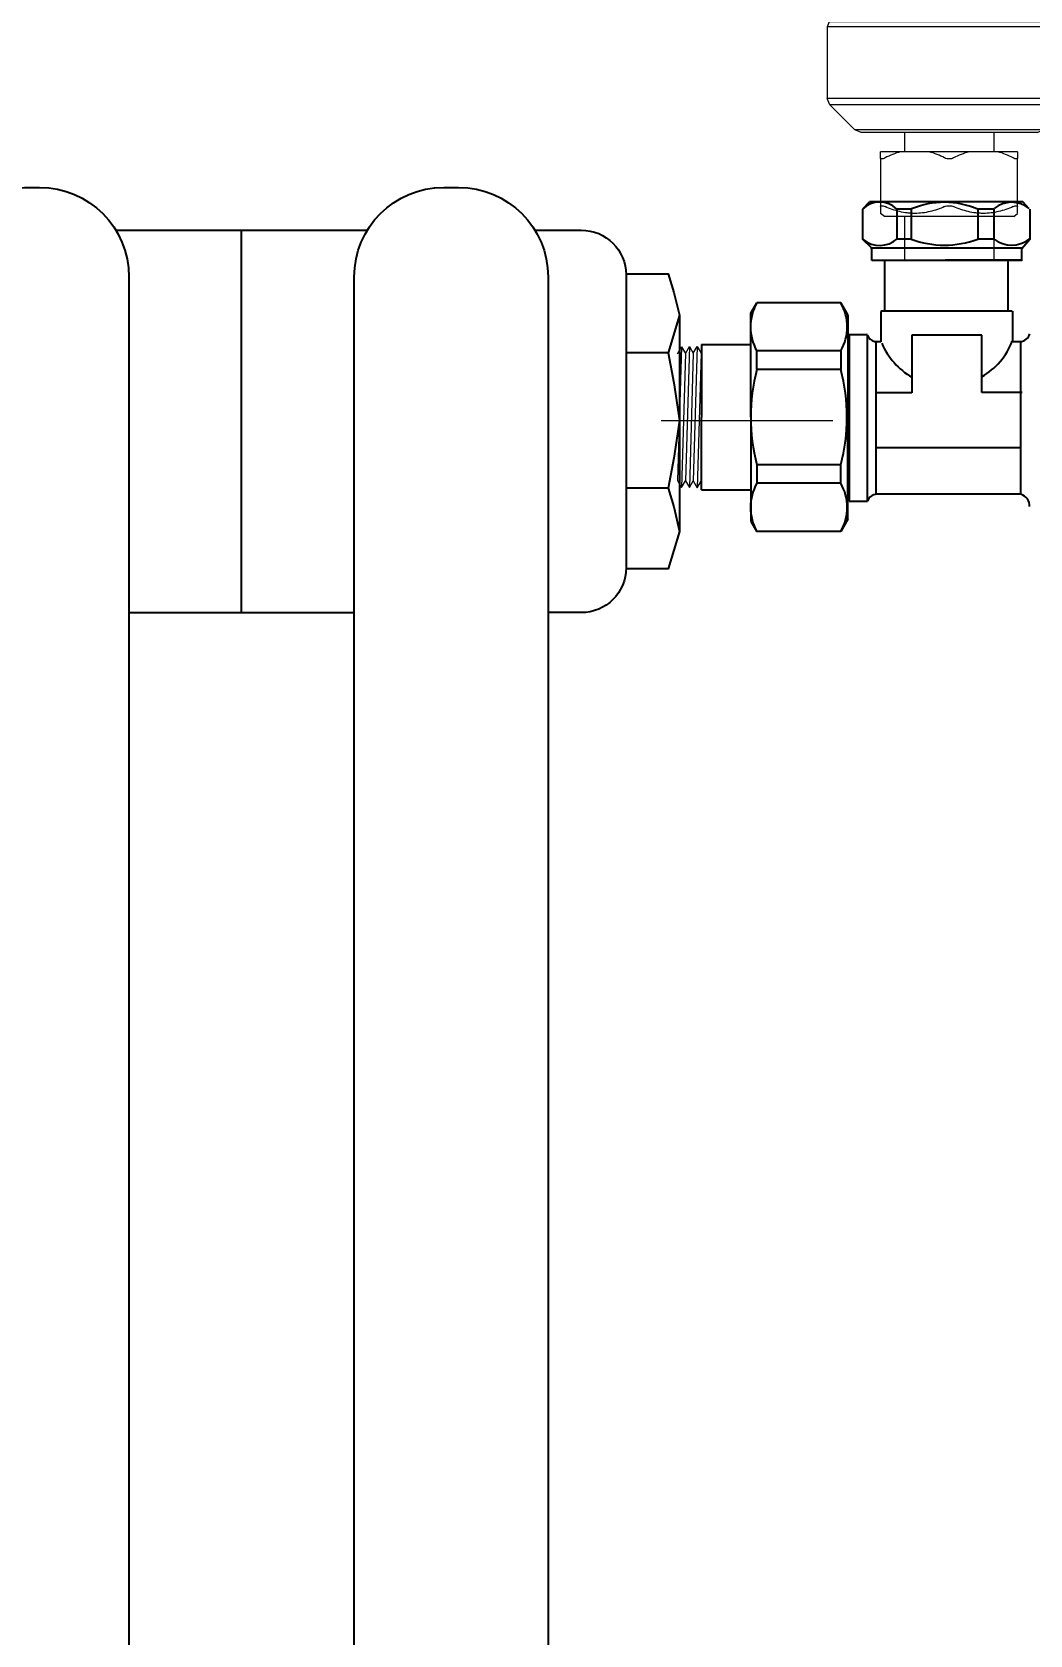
# Model space of a CAD drawing. Header units: millimetres. Extents: x -3929 to 624051, y 52832 to 514950.
# Drawn here: x 73217 to 74333, y 75237 to 77029 of the extents above; entities that cross this region are included whole.
import ezdxf

# ---------------------------------------------------------------- set-up
doc = ezdxf.new("R2010")
doc.units = ezdxf.units.MM
doc.linetypes.add('ACAD_ISO03W100', pattern=[30, 12, -18])
doc.layers.add('оборуд тонк', color=170, linetype='Continuous')
doc.layers.add('Отопление', color=30, linetype='Continuous')

# ---------------------------------------------------------------- blocks, each defined once
blk = doc.blocks.new('ТерГ')
at = {"color": 0, "linetype": 'Continuous', "lineweight": 0}
for p, q in [((29.39, -28.89), (34.97, -23.31)), ((34.97, -23.31), (36.38, -22.73)), ((34.97, -76.69), (34.97, -23.31)), ((36.38, -77.27), (36.38, -22.73)), ((52.47, -22.73), (36.38, -22.73)), ((52.47, -77.27), (52.47, -22.73)), ((53.53, -23.17), (52.47, -22.73)), ((53.53, -76.83), (53.53, -23.17)), ((54.75, -24.38), (53.53, -23.17)), ((54.75, -75.62), (54.75, -24.38)), ((54.81, -24.52), (54.75, -24.38)), ((54.81, -75.48), (54.81, -24.52)), ((68.8, -25.45), (54.81, -25.45)), ((99.31, -27.05), (68.8, -25.45)), ((99.31, -72.95), (99.31, -27.05)), ((100.7, -28.22), (99.31, -27.05)), ((100.7, -71.78), (100.7, -28.22)), ((101.8, -33.95), (100.7, -28.22)), ((28.81, -30.31), (29.39, -28.89)), ((28.81, -69.69), (28.81, -30.31)), ((29.39, -71.11), (29.39, -28.89)), ((10, -35.55), (10.72, -34.68)), ((10, -64.45), (10, -35.55)), ((23.12, -34.68), (12.23, -34.68)), ((24.5, -65.32), (24.5, -34.68)), ((101.8, -66.05), (101.8, -33.95)), ((10, -40), (0, -40)), ((28.81, -40), (24.5, -40)), ((10, -60), (0, -60)), ((28.81, -60), (24.5, -60)), ((10, -64.45), (10.72, -65.32)), ((12.23, -65.32), (23.12, -65.32)), ((101.8, -66.05), (100.7, -71.78)), ((28.81, -69.69), (29.39, -71.11)), ((29.39, -71.11), (34.97, -76.69)), ((68.8, -74.55), (54.81, -74.55)), ((99.31, -72.95), (68.8, -74.55)), ((100.7, -71.78), (99.31, -72.95)), ((34.97, -76.69), (36.38, -77.27)), ((52.47, -77.27), (36.38, -77.27)), ((53.53, -76.83), (52.47, -77.27)), ((54.75, -75.62), (53.53, -76.83)), ((54.81, -75.48), (54.75, -75.62))]:
    blk.add_line(p, q, dxfattribs=at)
for points, knots in [([(12.23, -34.68), (12, -34.68), (11.79, -34.68), (11.41, -34.68), (11.25, -34.68), (10.86, -34.68), (10.72, -34.68), (10.72, -34.68)], [0.01186206, 0.01186206, 0.01186206, 0.01186206, 0.013820214, 0.013820214, 0.015778368, 0.015778368, 0.019694675, 0.019694675, 0.019694675, 0.019694675]), ([(12.23, -49), (11.77, -47.93), (11.39, -46.84), (10.86, -44.63), (10.72, -43.5), (10.72, -42.07), (10.73, -41.78), (10.76, -41.21), (10.79, -40.92), (10.89, -40.07), (10.99, -39.51), (11.39, -37.85), (11.76, -36.75), (12.23, -35.68)], [0.00000024, 0.00000024, 0.00000024, 0.00000024, 0.00390898, 0.00390898, 0.00781772, 0.00781772, 0.0087949, 0.0087949, 0.00977209, 0.00977209, 0.01172646, 0.01172646, 0.01563519, 0.01563519, 0.01563519, 0.01563519]), ([(12.23, -34.68), (12.29, -34.68), (12.34, -34.7), (12.41, -34.79), (12.42, -34.86), (12.42, -35.04), (12.41, -35.15), (12.34, -35.39), (12.29, -35.53), (12.23, -35.68)], [0.000000211, 0.000000211, 0.000000211, 0.000000211, 0.000533225, 0.000533225, 0.001066239, 0.001066239, 0.001599253, 0.001599253, 0.002132267, 0.002132267, 0.002132267, 0.002132267]), ([(23.12, -35.68), (23.05, -35.54), (22.99, -35.4), (22.91, -35.15), (22.89, -35.04), (22.89, -34.86), (22.91, -34.79), (22.99, -34.7), (23.05, -34.68), (23.12, -34.68)], [0, 0, 0, 0, 0.00053894, 0.00053894, 0.00107788, 0.00107788, 0.00161682, 0.00161682, 0.002155761, 0.002155761, 0.002155761, 0.002155761]), ([(24.5, -39.12), (24.34, -38.53), (24.14, -37.95), (23.67, -36.8), (23.41, -36.23), (23.12, -35.68)], [0.028293495, 0.028293495, 0.028293495, 0.028293495, 0.030391742, 0.030391742, 0.032489988, 0.032489988, 0.032489988, 0.032489988]), ([(23.12, -49), (23.41, -48.45), (23.67, -47.89), (24.14, -46.74), (24.34, -46.16), (24.5, -45.56)], [0.016586525, 0.016586525, 0.016586525, 0.016586525, 0.018684059, 0.018684059, 0.020781593, 0.020781593, 0.020781593, 0.020781593]), ([(12.23, -49), (12.29, -49.15), (12.34, -49.3), (12.41, -49.64), (12.42, -49.82), (12.42, -50.18), (12.41, -50.35), (12.34, -50.69), (12.29, -50.85), (12.23, -51)], [0.000000243, 0.000000243, 0.000000243, 0.000000243, 0.000533257, 0.000533257, 0.001066271, 0.001066271, 0.001599284, 0.001599284, 0.002132298, 0.002132298, 0.002132298, 0.002132298]), ([(23.12, -51), (23.05, -50.86), (22.99, -50.7), (22.91, -50.36), (22.89, -50.18), (22.89, -49.82), (22.91, -49.64), (22.99, -49.3), (23.05, -49.14), (23.12, -49)], [0, 0, 0, 0, 0.00053894, 0.00053894, 0.00107788, 0.00107788, 0.00161682, 0.00161682, 0.002155761, 0.002155761, 0.002155761, 0.002155761]), ([(12.23, -64.32), (11.77, -63.25), (11.39, -62.16), (10.86, -59.95), (10.72, -58.82), (10.72, -57.39), (10.73, -57.1), (10.76, -56.53), (10.79, -56.24), (10.89, -55.39), (10.99, -54.83), (11.39, -53.17), (11.76, -52.08), (12.23, -51)], [0.00000024, 0.00000024, 0.00000024, 0.00000024, 0.00390898, 0.00390898, 0.00781772, 0.00781772, 0.0087949, 0.0087949, 0.00977209, 0.00977209, 0.01172646, 0.01172646, 0.01563519, 0.01563519, 0.01563519, 0.01563519]), ([(24.5, -54.44), (24.34, -53.85), (24.14, -53.27), (23.67, -52.12), (23.41, -51.55), (23.12, -51)], [0.028293495, 0.028293495, 0.028293495, 0.028293495, 0.030391742, 0.030391742, 0.032489988, 0.032489988, 0.032489988, 0.032489988]), ([(23.12, -64.32), (23.41, -63.77), (23.67, -63.21), (24.14, -62.06), (24.34, -61.48), (24.5, -60.88)], [0.016586525, 0.016586525, 0.016586525, 0.016586525, 0.018684059, 0.018684059, 0.020781593, 0.020781593, 0.020781593, 0.020781593]), ([(12.23, -64.32), (12.29, -64.47), (12.34, -64.6), (12.41, -64.85), (12.42, -64.96), (12.42, -65.14), (12.41, -65.21), (12.34, -65.3), (12.29, -65.32), (12.23, -65.32)], [0.000000421, 0.000000421, 0.000000421, 0.000000421, 0.000533436, 0.000533436, 0.00106645, 0.00106645, 0.001599464, 0.001599464, 0.002132478, 0.002132478, 0.002132478, 0.002132478]), ([(23.12, -65.32), (23.05, -65.32), (22.99, -65.3), (22.91, -65.21), (22.89, -65.14), (22.89, -64.96), (22.91, -64.85), (22.99, -64.6), (23.05, -64.46), (23.12, -64.32)], [0, 0, 0, 0, 0.00053894, 0.00053894, 0.00107788, 0.00107788, 0.00161682, 0.00161682, 0.002155761, 0.002155761, 0.002155761, 0.002155761]), ([(10.72, -65.32), (10.72, -65.32), (10.86, -65.32), (11.25, -65.32), (11.41, -65.32), (11.79, -65.32), (12, -65.32), (12.23, -65.32)], [0.036943231, 0.036943231, 0.036943231, 0.036943231, 0.040838182, 0.040838182, 0.042785658, 0.042785658, 0.044733133, 0.044733133, 0.044733133, 0.044733133]), ([(24.5, -65.32), (24.42, -65.32), (24.33, -65.32), (24.13, -65.32), (24.02, -65.32), (23.67, -65.32), (23.41, -65.32), (23.12, -65.32)], [0.026106184, 0.026106184, 0.026106184, 0.026106184, 0.027154617, 0.027154617, 0.028203049, 0.028203049, 0.030299915, 0.030299915, 0.030299915, 0.030299915])]:
    blk.add_open_spline(points, degree=3, knots=knots, dxfattribs=at)
blk.add_open_spline([(23.12, -34.68), (23.7, -34.68), (24.18, -34.68), (24.5, -34.68)], degree=3, dxfattribs=at)

msp = doc.modelspace()

# ---------------------------------------------------------------- linework, layer by layer
at = {"color": 7, "lineweight": 25}
for p, q in [((74145.327, 76831.411), (74145.327, 76797.72)), ((74145.632, 76831.782), (74152.998, 76839.432)), ((74324.732, 76839.46), (74152.992, 76839.46)), ((74199.58, 76831.358), (74183.494, 76831.358)), ((74183.551, 76831.178), (74183.551, 76797.846)), ((74199.58, 76831.358), (74199.58, 76797.901)), ((74292.057, 76831.358), (74273.629, 76831.358)), ((74274.178, 76831.358), (74274.178, 76797.901)), ((74292.057, 76831.794), (74292.057, 76798.517)), ((74331.783, 76831.782), (74324.418, 76839.432)), ((74332.285, 76831.343), (74332.285, 76797.435)), ((74145.327, 76797.846), (74145.303, 76797.846)), ((74155.746, 76787.641), (74145.398, 76797.794)), ((74199.701, 76797.846), (74183.551, 76797.846)), ((74292.742, 76797.846), (74274.034, 76797.846)), ((74323.391, 76787.394), (74332.521, 76797.902)), ((74332.203, 76797.846), (74331.446, 76797.846)), ((74323.317, 76787.705), (74154.418, 76787.705)), ((74155.37, 76787.393), (74155.37, 76773.83)), ((74323.317, 76774.376), (74323.317, 76787.705)), ((74155.609, 76774.376), (74323.317, 76774.376)), ((74170.363, 76717.382), (74170.363, 76773.777)), ((74324.101, 76774.376), (74237.818, 76774.376)), ((74307.962, 76774.253), (74307.962, 76717.382)), ((74020.428, 76714.901), (74027.135, 76726.517)), ((74121.02, 76726.517), (74027.135, 76726.517)), ((74128.844, 76712.965), (74121.02, 76726.517)), ((74020.428, 76598.741), (74020.428, 76714.901)), ((74128.844, 76712.965), (74128.844, 76598.741)), ((74312.723, 76717.382), (74165.84, 76717.382)), ((74165.912, 76716.959), (74165.912, 76683.086)), ((74313.178, 76717.048), (74313.178, 76683.167)), ((74150.917, 76690.686), (74130.565, 76690.686)), ((74130.565, 76690.686), (74130.565, 76504.637)), ((74150.917, 76504.637), (74150.917, 76690.526)), ((74278.71, 76690.564), (74200.614, 76690.564)), ((74200.614, 76690.564), (74200.614, 76625.75)), ((74278.71, 76626.223), (74278.71, 76690.564)), ((73965.446, 76680.053), (74020.428, 76680.053)), ((73965.446, 76680.053), (73965.446, 76598.741)), ((74121.02, 76672.723), (74027.135, 76672.723)), ((74027.135, 76651.972), (74027.135, 76672.723)), ((74121.02, 76672.723), (74121.02, 76651.972)), ((74158.689, 76683.167), (74165.912, 76683.167)), ((74160.626, 76512.609), (74160.626, 76683.167)), ((74313.178, 76683.167), (74323.461, 76683.167)), ((74322.014, 76682.7), (74322.014, 76512.609)), ((74121.02, 76651.972), (74027.135, 76651.972)), ((74200.614, 76625.75), (74159.91, 76625.75)), ((74323.674, 76626.223), (74278.71, 76626.223)), ((73965.446, 76517.429), (73965.446, 76598.741)), ((74020.428, 76598.741), (74020.428, 76482.581)), ((74128.844, 76484.517), (74128.844, 76598.741)), ((74321.781, 76564.247), (74160.383, 76564.247)), ((74121.02, 76545.51), (74027.135, 76545.51)), ((74027.135, 76545.51), (74027.135, 76524.759)), ((74121.02, 76524.759), (74121.02, 76545.51)), ((73965.446, 76517.429), (74020.428, 76517.429)), ((74121.02, 76524.759), (74027.135, 76524.759)), ((74322.014, 76512.609), (74160.626, 76512.609)), ((74130.565, 76504.637), (74150.917, 76504.637)), ((74020.428, 76482.581), (74027.135, 76470.965)), ((74128.844, 76484.517), (74121.02, 76470.965)), ((74121.02, 76470.965), (74027.135, 76470.965))]:
    msp.add_line(p, q, dxfattribs=at)
at = {"color": 7, "lineweight": 0}
for p, q in [((73943.125, 76677.342), (73938.68, 76527.838)), ((73938.68, 76669.644), (73943.125, 76677.342)), ((73943.125, 76677.342), (73947.428, 76669.889)), ((73947.428, 76669.889), (73943.125, 76520.139)), ((73951.873, 76677.587), (73947.428, 76527.593)), ((73947.428, 76669.889), (73951.873, 76677.587)), ((73951.873, 76677.587), (73956.196, 76670.1)), ((73956.196, 76670.1), (73951.873, 76519.894)), ((73960.641, 76677.799), (73956.196, 76527.382)), ((73956.196, 76670.1), (73960.641, 76677.799)), ((73960.641, 76677.799), (73964.964, 76670.311)), ((73964.964, 76670.311), (73960.641, 76519.683)), ((73938.68, 76527.838), (73943.125, 76520.139)), ((73943.125, 76520.139), (73947.428, 76527.593)), ((73947.428, 76527.593), (73951.873, 76519.894)), ((73951.873, 76519.894), (73956.196, 76527.382)), ((73956.196, 76527.382), (73960.641, 76519.683)), ((73960.641, 76519.683), (73964.964, 76527.17))]:
    msp.add_line(p, q, dxfattribs=at)
at = {"color": 7, "lineweight": 25}
for centre, radius, start, end in [((74164.528, 76812.029), 27.169, 45.375255, 135.0457), ((74236.778, 76745.263), 93.65, 66.576998, 112.993299), ((74312.094, 76807.864), 31.048, 51.281903, 128.718097), ((74164.609, 76820.776), 30.004, 231.529168, 310.68025), ((74236.867, 76896.491), 105.414, 249.308542, 290.728795), ((74312.094, 76822.126), 31.048, 231.281903, 308.718097), ((74075.203, 76699.62), 55.082, 150.770448, 209.229552), ((74074.84, 76699.62), 53.442, 329.781648, 30.218352), ((74161.944, 76694.388), 11.684, 199.212912, 253.821319), ((74321.023, 76694.94), 11.822, 272.995121, 344.961968), ((74239.378, 76711.612), 78.457, 202.510885, 240.391202), ((74239.378, 76711.612), 78.457, 300.087437, 339.278653), ((74235.036, 76598.741), 214.608, 165.638488, 180), ((73921.318, 76598.741), 206.674, 0, 14.925385), ((74235.036, 76598.741), 214.608, 180, 194.361512), ((73921.318, 76598.741), 206.674, 345.074615, 0), ((74075.203, 76497.862), 55.082, 150.770448, 209.229552), ((74074.84, 76497.862), 53.442, 329.781648, 30.218352), ((74161.944, 76500.95), 11.684, 93.450408, 160.787088), ((74318.456, 76499.529), 13.6, 356.466821, 72.947163)]:
    msp.add_arc(centre, radius, start, end, dxfattribs=at)
at = {"layer": 'оборуд тонк', "color": 7}
for points in [[(73325.27, 76755.582), (73325.27, 73607.592, -0.41421356), (73225.27, 73507.592), (73208.55, 73507.592, -0.41421356), (73108.55, 73607.592), (73108.55, 76755.582, -0.41421356), (73208.55, 76855.582), (73225.27, 76855.582, -0.41421356)], [(73577.081, 73607.592), (73577.081, 76755.582, -0.41421356), (73677.081, 76855.582), (73693.8, 76855.582, -0.41421356), (73793.8, 76755.582), (73793.8, 73607.592, -0.41421356), (73693.8, 73507.592), (73677.081, 73507.592, -0.41421356)]]:
    msp.add_lwpolyline(points, format="xyb", close=True, dxfattribs=at)
for points in [[(73310.541, 76807.819), (73591.81, 76807.819)], [(73451.175, 76380.125), (73451.175, 76807.819)], [(73880.951, 76758.972), (73928.066, 76758.972), (73934.372, 76737.953), (73940.677, 76712.73), (73940.677, 76471.01), (73928.066, 76428.972), (73880.951, 76428.972)], [(73940.677, 76712.73), (73928.066, 76670.692), (73934.372, 76637.061), (73940.677, 76595.023), (73934.372, 76552.985), (73928.066, 76519.354), (73934.372, 76498.335), (73940.677, 76471.01)], [(73928.066, 76670.692), (73880.951, 76670.692)], [(73928.066, 76519.354), (73880.951, 76519.354)], [(73325.27, 76380.125), (73577.081, 76380.125)]]:
    msp.add_lwpolyline(points, dxfattribs=at)
msp.add_lwpolyline([(73779.072, 76807.819), (73830.951, 76807.819, -0.41421356), (73880.951, 76757.819), (73880.951, 76430.125, -0.41421356), (73830.951, 76380.125), (73793.8, 76380.125)], format="xyb", dxfattribs=at)
at = {"layer": 'Отопление', "color": 1, "linetype": 'ACAD_ISO03W100', "lineweight": 13, "ltscale": 16, "true_color": 0xff0000}
msp.add_lwpolyline([(73920.211, 76595.025), (75169.973, 76594.899)], dxfattribs=at)

# ---------------------------------------------------------------- block references
at = {"color": 7, "lineweight": 25, "ltscale": 100, "xscale": 5.000000001018634, "yscale": 5.000000001018634, "zscale": 5.000000001018634, "rotation": 89.99999999999999}
msp.add_blockref('ТерГ', (73992.145, 76772.944), dxfattribs=at)

doc.saveas('drawing.dxf')
